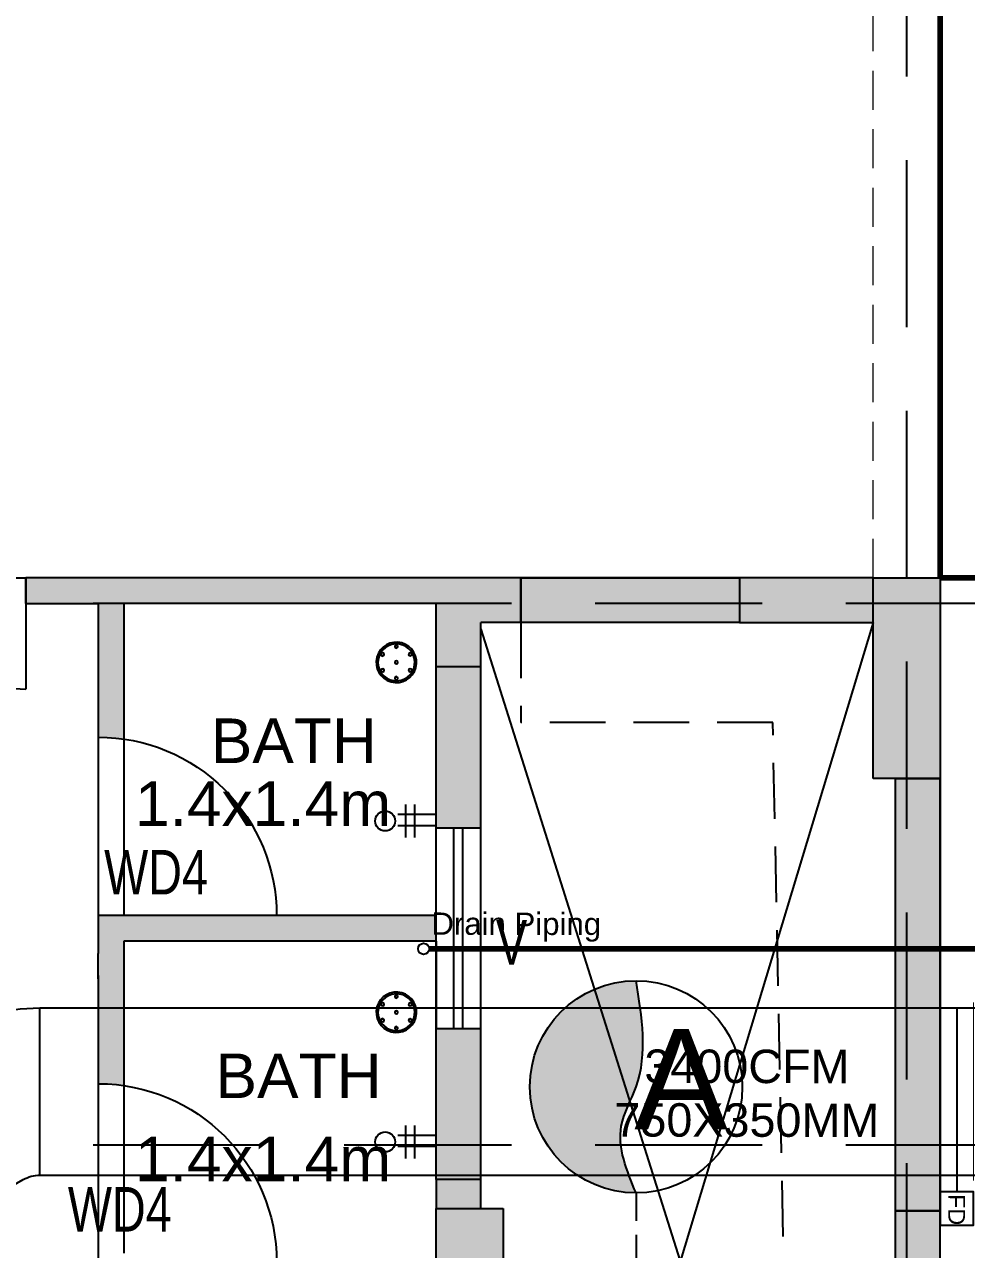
# Model space of a CAD drawing. Extents: x 11598203 to 11995143, y -3849975 to -3698974.
# Drawn here: x 11962894 to 11967118, y -3805955 to -3800459 of the extents above; entities that cross this region are included whole.
import ezdxf

# ---------------------------------------------------------------- set-up
doc = ezdxf.new("R2010")
doc.units = 0
doc.header["$MEASUREMENT"] = 0
doc.linetypes.add('DASHED', pattern=[0.75, 0.5, -0.25])
doc.linetypes.add('HIDDEN', pattern=[0.375, 0.25, -0.125])
doc.layers.get('0').update_dxf_attribs({"linetype": 'CONTINUOUS'})
for name, color, linetype in [('BEAM', 8, 'CONTINUOUS'), ('GRID LINES', 9, 'CONTINUOUS'), ('HATCH', 7, 'CONTINUOUS'), ('HS', 7, 'CONTINUOUS'), ('MEP_HVAC_AIR_TIGHT_PARTITION', 21, 'CONTINUOUS'), ('MEP_HVAC_FIRE DAMPER', 40, 'CONTINUOUS'), ('MEP_HVAC_SA_DUCT', 3, 'CONTINUOUS'), ('SECTION', 8, 'CONTINUOUS')]:
    doc.layers.add(name, color=color, linetype=linetype)
doc.layers.add('HTL-AC UNIT', color=5, linetype='CONTINUOUS', lineweight=25)
doc.layers.add('MEP_HVAC_TEXT', color=7, linetype='CONTINUOUS', lineweight=0)
doc.styles.add('ARIAL', font='arial.ttf', dxfattribs={"width": 0.75})
doc.styles.get("Standard").update_dxf_attribs({"font": 'arial.ttf'})

# ---------------------------------------------------------------- blocks, each defined once
blk = doc.blocks.new('8TH FLOOR')
at = {"ltscale": 500}
for points in [[(-13704.99999997951, 5514.999999990687), (-13647.35011757538, 5512.920103169978), (-13589.99999968521, 5506.691227637231), (-13589.99999968335, 6114.999999991618), (-12189.99999968335, 6114.999999991618), (-12189.99999968335, 5829.999999992549), (-11989.99999968521, 5829.999999991618), (-11989.99999968521, 6029.999999992084), (-11810.00086931698, 6029.999999992084), (-11810.00086931698, 6229.999999990221), (-14029.60540638678, 6229.999999990687), (-14029.60540638678, 6114.999999992084), (-13704.99999997951, 6114.999999991618)], [(-11810.00086931698, 6229.999999990687), (-10830.00086931884, 6229.999999990687), (-10830.00086931884, 6029.999999992084), (-11810.00086931698, 6029.999999992084)], [(-10229.99999998137, 6229.999999991152), (-10830.00086931884, 6229.999999990221), (-10830.00086931884, 6029.999999992084), (-10229.99999998324, 6029.999999992084)], [(-10129.99999968708, 5329.999130360316), (-9929.999999687076, 5329.999130360316), (-9929.999999687076, 3389.999130512122), (-10129.99999968708, 3389.999130512122)], [(-9929.999999688938, 3389.999130512588), (-10129.99999968708, 3389.999130512122), (-10129.99999968708, 2239.999999997206), (-9929.999999685213, 2239.999999996275)]]:
    blk.add_hatch(color=8, dxfattribs=at).paths.add_polyline_path(points)
at = {"layer": 'HATCH', "ltscale": 500}
h = blk.add_hatch(color=32, dxfattribs=at)
h.dxf.hatch_style = 1
h.paths.add_polyline_path([(-44309.99999993667, 10129.99999998417), (-44009.99999964237, 10129.99999998417), (-44009.99999964237, 9229.999999986961), (-44309.99999993667, 9229.999999986961)])
h.paths.add_polyline_path([(-6929.999999688938, 6229.99999998929), (-6629.999999688938, 6229.99999998929), (-6629.999999688938, 5251.73913045926), (-6929.999999688938, 5251.73913045926)])
h.paths.add_polyline_path([(-899.9999996982515, 6264.99999998929), (1.862645149230957e-09, 6264.99999998929), (1.862645149230957e-09, 5964.999999990221), (-899.9999996982515, 5964.999999990221)])
h.paths.add_polyline_path([(-31623.74347890913, -10479.99999998743), (-31023.74347890913, -10479.99999998743), (-31023.74347890913, -10779.9999999865), (-31623.74347890913, -10779.9999999865)])
h.paths.add_polyline_path([(-36804.99999965169, -13009.9999999837), (-36054.99999964982, -13009.9999999837), (-36054.99999964982, -13309.99999998324), (-36804.99999965169, -13309.99999998324)])
h.paths.add_polyline_path([(-26484.99999966472, 199.9999999990687), (-26184.99999996461, 199.9999999990687), (-26184.99999996461, -700.0008696326986), (-26484.99999966472, -700.0008696326986)])
h.paths.add_polyline_path([(-36354.99999994971, -17734.99913034542), (-36054.99999964982, -17734.99913034542), (-36054.99999964982, -18484.99999997485), (-36354.99999994971, -18484.99999997485)])
h.paths.add_polyline_path([(-4099.999999992549, 199.9999999995343), (-3499.999999992549, 200), (-3499.999999992549, -100), (-4099.999999992549, -100.0000000004657)])
h.paths.add_polyline_path([(-47739.99999963492, 18319.99999997579), (-46989.99999963678, 18319.99999997579), (-46989.99999963678, 18019.99999997439), (-47739.99999963492, 18019.99999997439)])
h.paths.add_polyline_path([(-47739.99999963492, 14789.99999997998), (-46839.99999963678, 14789.99999997998), (-46839.99999963678, 14489.99999997905), (-47739.99999963492, 14489.99999997905)])
h.paths.add_polyline_path([(-10758.26086936891, 299.9999999981374), (-9929.999999687076, 299.9999999981374), (-9929.999999687076, -9.313225746154785e-10), (-10758.26086936891, -9.313225746154785e-10)])
h.paths.add_polyline_path([(-36804.99999965169, -7679.999999991152), (-36054.99999964982, -7679.999999991152), (-36054.99999964982, -7979.999999990687), (-36804.99999965169, -7979.999999990687)])
h.paths.add_polyline_path([(-34514.99999965541, 900.0008696289733), (-34214.99999965355, 900.0008696289733), (-34214.99999965355, -9.313225746154785e-10), (-34514.99999965541, -9.313225746154785e-10)])
h.paths.add_polyline_path([(-40684.99999994412, 750.0008696299046), (-40384.99999964423, 750.0008696299046), (-40384.99999964423, -9.313225746154785e-10), (-40684.99999994412, -9.313225746154785e-10)])
h.paths.add_polyline_path([(-41009.99999964423, -25.00000000093132), (-40709.9999996461, -25.00000000093132), (-40709.9999996461, -775.0008696322329), (-41009.99999964423, -775.0008696322329)])
h.paths.add_polyline_path([(-47739.99999963492, 29189.99999996088), (-46989.99999963678, 29189.99999996088), (-46989.99999963678, 28889.99999995949), (-47739.99999963492, 28889.99999995949)])
h.paths.add_polyline_path([(-899.9999997001141, 29189.99999995902), (0, 29189.99999995902), (0, 28889.99999996042), (-899.9999997001141, 28889.99999996042)])
h.paths.add_polyline_path([(-47839.99999963678, 10129.99999998417), (-47539.99999993294, 10129.99999998417), (-47539.99999993294, 9229.99999998603), (-47839.99999963678, 9229.99999998603)])
h.paths.add_polyline_path([(-41009.99999964423, 750.0008696299046), (-40709.9999996461, 750.0008696299046), (-40709.9999996461, -9.313225746154785e-10), (-41009.99999964423, -9.313225746154785e-10)])
h.paths.add_polyline_path([(-999.9999999944121, 42919.99999993807), (-699.9999996963888, 42919.99999993807), (-699.9999996963888, 43898.26086947182), (-999.9999999944121, 43898.26086947182)])
h.paths.add_polyline_path([(-47739.99999963492, 21919.9999999702), (-46989.99999963678, 21919.9999999702), (-46989.99999963678, 21619.99999996973), (-47739.99999963492, 21619.99999996973)])
h.paths.add_polyline_path([(-19284.99999967404, 199.9999999990687), (-18984.9999996759, 199.9999999990687), (-18984.9999996759, -700.0008696326986), (-19284.99999967404, -700.0008696326986)])
h.paths.add_polyline_path([(-899.9999996982515, 49149.99999993155), (1.862645149230957e-09, 49149.99999993155), (1.862645149230957e-09, 48849.99999993294), (-899.9999996982515, 48849.99999993294)])
h.paths.add_polyline_path([(-899.9999997001141, 32789.9999999539), (0, 32789.9999999539), (0, 32489.9999999539), (-899.9999997001141, 32489.9999999539)])
h.paths.add_polyline_path([(-47739.99999963492, 25519.99999996601), (-46989.99999963678, 25519.99999996601), (-46989.99999963678, 25219.99999996461), (-47739.99999963492, 25219.99999996461)])
h.paths.add_polyline_path([(-15684.99999997579, 6229.999999991152), (-15384.99999967776, 6229.999999991152), (-15384.99999967776, 5329.999130359385), (-15684.99999997579, 5329.999130359385)])
h.paths.add_polyline_path([(-899.9999996982515, 25519.99999996414), (1.862645149230957e-09, 25519.99999996414), (1.862645149230957e-09, 25219.99999996461), (-899.9999996982515, 25219.99999996461)])
h.paths.add_polyline_path([(-39509.99999964796, -13009.9999999837), (-38759.99999964796, -13009.9999999837), (-38759.99999964796, -13309.99999998324), (-39509.99999964796, -13309.99999998324)])
h.paths.add_polyline_path([(-42694.99999964237, 39919.99999994319), (-42394.99999994226, 39919.99999994319), (-42394.99999994226, 39319.99913031235), (-42694.99999964237, 39319.99913031235)])
h.paths.add_polyline_path([(-47739.99999959394, 39919.99999994319), (-46839.99999963678, 39919.99999994319), (-46839.99999963678, 39619.99999994365), (-47739.99999959394, 39619.99999994365)])
h.paths.add_polyline_path([(-899.9999996963888, 39919.99999994319), (-99.99999999813735, 39919.99999994319), (-99.99999999813735, 39619.99999994319), (-899.9999996963888, 39619.99999994319)])
h.paths.add_polyline_path([(-4099.999999992549, 11189.99999998277), (-3401.09994309023, 11189.99999998277), (-3401.09994309023, 10889.99999998463), (-4099.999999992549, 10889.99999998463)])
h.paths.add_polyline_path([(-31623.74347890913, -7729.999999990687), (-31023.74347890913, -7729.999999990687), (-31023.74347890913, -8029.999999990221), (-31623.74347890913, -8029.999999990221)])
h.paths.add_polyline_path([(-44759.99999963865, -18184.99999997532), (-44009.99999964237, -18184.99999997532), (-44009.99999964237, -18484.99999997485), (-44759.99999963865, -18484.99999997485)])
h.paths.add_polyline_path([(-6929.999999690801, 299.9999999981374), (-6101.739130310714, 299.9999999981374), (-6101.739130310714, -9.313225746154785e-10), (-6929.999999690801, -9.313225746154785e-10)])
h.paths.add_polyline_path([(-899.9999996982515, 18319.99999997392), (1.862645149230957e-09, 18319.99999997392), (1.862645149230957e-09, 18019.99999997439), (-899.9999996982515, 18019.99999997439)])
h.paths.add_polyline_path([(-48040.00086926669, -18184.99999997532), (-47289.99999993481, -18184.99999997532), (-47289.99999993481, -18484.99999997485), (-48040.00086926669, -18484.99999997485)])
h.paths.add_polyline_path([(-42694.99999964237, 43520.00086956983), (-42394.99999994226, 43520.00086956983), (-42394.99999994226, 42919.99999993946), (-42694.99999964237, 42919.99999993946)])
h.paths.add_polyline_path([(-39509.99999964796, -10529.99999998696), (-38759.99999964796, -10529.99999998696), (-38759.99999964796, -10829.9999999865), (-39509.99999964796, -10829.9999999865)])
h.paths.add_polyline_path([(-42369.99999934621, 43520.00086956983), (-42069.99999964237, 43520.00086956983), (-42069.99999964237, 42919.99999993946), (-42369.99999934621, 42919.99999993946)])
h.paths.add_polyline_path([(-39509.99999964796, -7679.999999991152), (-38759.99999964796, -7679.999999991152), (-38759.99999964796, -7979.999999990687), (-39509.99999964796, -7979.999999990687)])
h.paths.add_polyline_path([(-46359.99999963865, 43820.00086941989), (-46059.99999993853, 43820.00086941989), (-46059.99999993853, 42919.99999993807), (-46359.99999963865, 42919.99999993807)])
h.paths.add_polyline_path([(-899.9999997038394, 299.9999999981374), (0, 299.9999999981374), (0, -4.656612873077393e-10), (-899.9999997038394, -4.656612873077393e-10)])
h.paths.add_polyline_path([(-28249.9999999553, 51450.00086941058), (-27950.00000025518, 51450.00086941058), (-27950.00000025518, 50549.99999992875), (-28249.9999999553, 50549.99999992875)])
h.paths.add_polyline_path([(-22219.99999996834, 51450.00086941198), (-21920.00000026822, 51450.00086941198), (-21920.00000026822, 50549.99999993015), (-22219.99999996834, 50549.99999993015)])
h.paths.add_polyline_path([(-44309.99999993667, 750.0008696299046), (-44009.99999964237, 750.0008696299046), (-44009.99999964237, -9.313225746154785e-10), (-44309.99999993667, -9.313225746154785e-10)])
h.paths.add_polyline_path([(-42369.99999934621, 39919.99999994319), (-42069.99999964237, 39919.99999994319), (-42069.99999964237, 39319.99913031235), (-42369.99999934621, 39319.99913031235)])
h.paths.add_polyline_path([(-31549.99999965541, 51450.00086941151), (-31249.9999999553, 51450.00086941151), (-31249.9999999553, 50549.99999992969), (-31549.99999965541, 50549.99999992969)])
h.paths.add_polyline_path([(-46359.99999963865, 49700.00086941384), (-46059.99999993481, 49700.00086941384), (-46059.99999993481, 48949.99999993155), (-46359.99999963865, 48949.99999993155)])
h.paths.add_polyline_path([(-42694.99999964237, 36319.99999994878), (-42394.99999994226, 36319.99999994878), (-42394.99999994226, 35719.99913031748), (-42694.99999964237, 35719.99913031748)])
h.paths.add_polyline_path([(-42369.99999934621, 35719.99913031748), (-42069.99999964237, 35719.99913031748), (-42069.99999964237, 36319.99999994785), (-42369.99999934621, 36319.99999994785)])
h.paths.add_polyline_path([(-44309.99999993667, 15239.99999997811), (-44009.99999964237, 15239.99999997811), (-44009.99999964237, 14489.99999997998), (-44309.99999993667, 14489.99999997998)])
h.paths.add_polyline_path([(-42694.99999964237, 49700.00086941384), (-42394.99999993853, 49700.00086941384), (-42394.99999993853, 48949.99999993155), (-42694.99999964237, 48949.99999993155)])
h.paths.add_polyline_path([(-44760.00086956844, -25.00000000093132), (-44009.99999964237, -25.00000000093132), (-44009.99999964237, -325.0000000004657), (-44760.00086956844, -325.0000000004657)])
h.paths.add_polyline_path([(-15684.99999997765, 199.9999999990687), (-15384.99999967963, 199.9999999990687), (-15384.99999967963, -700.0008696326986), (-15684.99999997765, -700.0008696326986)])
h.paths.add_polyline_path([(-39509.99999964796, -5199.999999994412), (-38759.99999964796, -5199.999999994412), (-38759.99999964796, -5499.999999993946), (-39509.99999964796, -5499.999999993946)])
h.paths.add_polyline_path([(-44309.99999993667, 6229.999999989755), (-44009.99999964237, 6229.999999989755), (-44009.99999964237, 5479.999130359851), (-44309.99999993667, 5479.999130359851)])
h.paths.add_polyline_path([(-36354.99999994971, -25.00000000093132), (-36054.99999964982, -25.00000000093132), (-36054.99999964982, -775.0008696322329), (-36354.99999994971, -775.0008696322329)])
h.paths.add_polyline_path([(-22884.99999967031, 199.9999999990687), (-22584.99999967031, 199.9999999990687), (-22584.99999967031, -700.0008696326986), (-22884.99999967031, -700.0008696326986)])
h.paths.add_polyline_path([(-899.9999997001141, 36319.99999994785), (1.862645149230957e-09, 36319.99999994785), (1.862645149230957e-09, 36019.99999994831), (-899.9999997001141, 36019.99999994831)])
h.paths.add_polyline_path([(-47739.99999963492, 32789.99999995483), (-46989.99999963678, 32789.99999995483), (-46989.99999963678, 32489.99999995437), (-47739.99999963492, 32489.99999995437)])
h.paths.add_polyline_path([(-6929.999999690801, -25.00000000093132), (-6329.999130060896, -25.00000000093132), (-6329.999130060896, -325.0000000004657), (-6929.999999690801, -325.0000000004657)])
h.paths.add_polyline_path([(-41009.99999964423, -17734.99913034542), (-40709.9999996461, -17734.99913034542), (-40709.9999996461, -18484.99999997485), (-41009.99999964423, -18484.99999997485)])
h.paths.add_polyline_path([(-36804.99999965169, -5199.999999994412), (-36054.99999964982, -5199.999999994412), (-36054.99999964982, -5499.999999993015), (-36804.99999965169, -5499.999999993015)])
h.paths.add_polyline_path([(-48015.00043445081, -25.00000000093132), (-47264.99956511892, -25.00000000093132), (-47264.99956511892, -325.0000000004657), (-48015.00043445081, -325.0000000004657)])
h.paths.add_polyline_path([(-10530.000869615, -25.00000000093132), (-9929.999999687076, -25.00000000093132), (-9929.999999687076, -325.0000000004657), (-10530.000869615, -325.0000000004657)])
h.paths.add_polyline_path([(-46839.99999963678, 36319.99999994878), (-47739.99999929406, 36319.99999994878), (-47739.99999929406, 36019.99999994971), (-46839.99999963678, 36019.99999994971)])
h.paths.add_polyline_path([(-34514.99999965541, 6229.999999991152), (-34214.99999965169, 6229.999999991152), (-34214.99999965169, 5329.999130359851), (-34514.99999965541, 5329.999130359851)])
h.paths.add_polyline_path([(-30084.999999661, 199.9999999990687), (-29784.99999965914, 199.9999999990687), (-29784.99999965914, -700.0008696326986), (-30084.999999661, -700.0008696326986)])
h.paths.add_polyline_path([(-36804.99999965169, -10529.99999998696), (-36054.99999964982, -10529.99999998696), (-36054.99999964982, -10829.9999999865), (-36804.99999965169, -10829.9999999865)])
h.paths.add_polyline_path([(-10229.99999998137, 6229.99999998929), (-9929.999999685213, 6229.99999998929), (-9929.999999685213, 5329.999130359385), (-10229.99999998137, 5329.999130359385)])
h.paths.add_polyline_path([(-899.9999997001141, 14789.99999997811), (0, 14789.99999997811), (0, 14489.99999997905), (-899.9999997001141, 14489.99999997905)])
h.paths.add_polyline_path([(-899.9999996982515, 9529.999999985565), (78.26086968556046, 9529.999999985565), (78.26086968556046, 9229.99999998603), (-899.9999996982515, 9229.99999998603)])
h.paths.add_polyline_path([(-39939.99999964423, 49850.00086956192), (-39639.99999964796, 49850.00086956192), (-39639.99999964796, 48949.99999993155), (-39939.99999964423, 48949.99999993155)])
edge = h.paths.add_edge_path()
edge.add_line((-19434.99999996834, 49850.00086941803), (-19434.99999996834, 48949.99999993201))
edge.add_line((-6929.999999690801, 9229.99999998603), (-5951.739130010828, 9229.99999998603))
edge.add_line((-41009.99999964423, 15239.99999997811), (-41009.99999964423, 14489.99999997905))
edge.add_line((-19134.99999967404, 42919.99999993946), (-19134.99999967217, 43820.00086941989))
edge.add_line((-40709.9999996461, 5479.999130359851), (-40709.9999996461, 6229.999999989755))
edge.add_line((-40684.99999994412, 6229.999999989755), (-40684.99999994412, 5479.999130359851))
h.paths.add_polyline_path([(-22219.99999967217, 9529.999999986496), (-21319.99913033843, 9529.999999986496), (-21319.99913033843, 9229.99999998603), (-22219.99999967217, 9229.99999998603)])
h.paths.add_polyline_path([(-37579.99999994598, 10129.99999998417), (-37279.99999964982, 10129.99999998417), (-37279.99999964982, 9230.000000179745), (-37579.99999994598, 9230.000000179745)])
h.paths.add_polyline_path([(-40684.99999994412, 9979.999999985565), (-40384.99999964423, 9979.999999985565), (-40384.99999964423, 9229.99999998603), (-40684.99999994412, 9229.99999998603)])
h.paths.add_polyline_path([(-40684.99999994412, 6229.999999989755), (-40384.99999964423, 6229.999999989755), (-40384.99999964423, 5479.999130359851), (-40684.99999994412, 5479.999130359851)])
h.paths.add_polyline_path([(-32228.26086933725, 9529.999999985565), (-31249.99999995343, 9529.999999985565), (-31249.99999995343, 9229.99999998603), (-32228.26086933725, 9229.99999998603)])
h.paths.add_polyline_path([(-30424.13043435104, 6229.999999990687), (-29445.86956496723, 6229.999999990687), (-29445.86956496723, 5929.999999990221), (-30424.13043435104, 5929.999999990221)])
h.paths.add_polyline_path([(-16860.00086900964, 9529.999999985565), (-15959.9999996759, 9529.999999985565), (-15959.9999996759, 9229.99999998603), (-16860.00086900964, 9229.99999998603)])
h.paths.add_polyline_path([(-28249.99999995902, 9529.999999986496), (-27271.73913027905, 9529.999999986496), (-27271.73913027905, 9229.99999998603), (-28249.99999995902, 9229.99999998603)])
h.paths.add_polyline_path([(-10830.00086931512, 9529.999999985565), (-9929.999999685213, 9529.999999985565), (-9929.999999685213, 9229.99999998603), (-10830.00086931512, 9229.99999998603)])
h.paths.add_polyline_path([(-41009.99999964423, 9979.999999985565), (-40709.9999996461, 9979.999999985565), (-40709.9999996461, 9229.99999998603), (-41009.99999964423, 9229.99999998603)])
h.paths.add_polyline_path([(-41009.99999964423, 6229.999999989755), (-40709.9999996461, 6229.999999989755), (-40709.9999996461, 5479.999130359851), (-41009.99999964423, 5479.999130359851)])
h.paths.add_polyline_path([(-16860.00086900964, 36319.99999994785), (-15959.9999996759, 36319.99999994785), (-15959.9999996759, 36019.99999994878), (-16860.00086900964, 36019.99999994878)], flags=16)
h.paths.add_polyline_path([(-22219.99999967217, 43520.00086956937), (-21919.99999967031, 43520.00086956937), (-21919.99999967031, 42919.9999999404), (-22219.99999967217, 42919.9999999404)], flags=16)
h.paths.add_polyline_path([(-22219.99999967217, 29189.99999995902), (-21319.99913033657, 29189.99999995902), (-21319.99913033657, 28889.99999995949), (-22219.99999967217, 28889.99999995949)], flags=16)
h.paths.add_polyline_path([(-25449.99999966286, 45379.9999999362), (-24849.99913003296, 45379.9999999362), (-24849.99913003296, 45079.99999993667), (-25449.99999966286, 45079.99999993667)], flags=16)
h.paths.add_polyline_path([(-25449.999999661, 43219.99999993946), (-24849.99913003296, 43219.99999993946), (-24849.99913003296, 42919.99999993993), (-25449.999999661, 42919.99999993993)], flags=16)
h.paths.add_polyline_path([(-16860.00086901151, 14789.99999997811), (-15959.9999996759, 14789.99999997811), (-15959.9999996759, 14489.99999997998), (-16860.00086901151, 14489.99999997998)], flags=16)
h.paths.add_polyline_path([(-41009.99999964423, 15239.99999997811), (-40709.9999996461, 15239.99999997811), (-40709.9999996461, 14489.99999997905), (-41009.99999964423, 14489.99999997905)], flags=16)
h.paths.add_polyline_path([(-31249.99999994598, 25219.99999994226), (-32150.00086928345, 25219.99999994226), (-32150.00086928345, 25519.99999996321), (-31249.99999994598, 25519.99999996321)], flags=16)
h.paths.add_polyline_path([(-38180.00086927973, 18319.99999997392), (-37279.99999965169, 18319.99999997392), (-37279.99999965169, 18019.99999997439), (-38180.00086927973, 18019.99999997439)], flags=16)
h.paths.add_polyline_path([(-31549.99999965355, 15089.99999997765), (-31249.99999995716, 15089.99999997765), (-31249.99999995716, 14189.99999997951), (-31549.99999965355, 14189.99999997951)], flags=16)
h.paths.add_polyline_path([(-38180.00086927973, 14789.99999997811), (-37279.99999965169, 14789.99999997811), (-37279.99999965169, 14489.99999997905), (-38180.00086927973, 14489.99999997905)], flags=16)
h.paths.add_polyline_path([(-22219.99999967217, 18319.99999997392), (-21319.99913033843, 18319.99999997392), (-21319.99913033843, 18019.99999997439), (-22219.99999967217, 18019.99999997439)], flags=16)
h.paths.add_polyline_path([(-40684.99999994412, 15239.99999997811), (-40384.99999964423, 15239.99999997811), (-40384.99999964423, 14489.99999997905), (-40684.99999994412, 14489.99999997905)], flags=16)
h.paths.add_polyline_path([(-38180.00086927973, 21919.99999996927), (-37279.99999965169, 21919.99999996927), (-37279.99999965169, 21619.99999996973), (-38180.00086927973, 21619.99999996973)], flags=16)
h.paths.add_polyline_path([(-16860.00086900778, 32789.9999999539), (-15959.9999996759, 32789.9999999539), (-15959.9999996759, 32489.99999995437), (-16860.00086900778, 32489.99999995437)], flags=16)
h.paths.add_polyline_path([(-16860.00086900964, 21919.99999996927), (-15959.9999996759, 21919.99999996927), (-15959.9999996759, 21619.99999996973), (-16860.00086900964, 21619.99999996973)], flags=16)
h.paths.add_polyline_path([(-16860.00086901151, 25519.99999996508), (-15959.99999967776, 25519.99999996508), (-15959.99999967776, 25219.99999996414), (-16860.00086901151, 25219.99999996414)], flags=16)
h.paths.add_polyline_path([(-13359.99999968149, 11189.99999998324), (-12759.99999968335, 11189.99999998324), (-12759.99999968335, 10889.99999998324), (-13359.99999968149, 10889.99999998324)], flags=16)
h.paths.add_polyline_path([(-6929.999999690801, 29189.99999995902), (-6029.999130355194, 29189.99999995902), (-6029.999130355194, 28889.99999995949), (-6929.999999690801, 28889.99999995949)], flags=16)
h.paths.add_polyline_path([(-10830.00086931698, 29189.99999995902), (-9929.999999685213, 29189.99999995902), (-9929.999999685213, 28889.99999995949), (-10830.00086931698, 28889.99999995949)], flags=16)
h.paths.add_polyline_path([(-28249.99999995716, 22219.99999996834), (-27949.999999661, 22219.99999996834), (-27949.999999661, 21319.99999997066), (-28249.99999995716, 21319.99999997066)], flags=16)
h.paths.add_polyline_path([(-22219.99999967031, 21919.99999996927), (-21319.99913033657, 21919.99999996927), (-21319.99913033657, 21619.99999996973), (-22219.99999967031, 21619.99999996973)], flags=16)
h.paths.add_polyline_path([(-6929.999999690801, 9529.999999985565), (-5951.739130010828, 9529.999999985565), (-5951.739130010828, 9229.99999998603), (-6929.999999690801, 9229.99999998603)], flags=16)
h.paths.add_polyline_path([(-31549.99999965541, 22219.99999996787), (-31249.9999999553, 22219.99999996787), (-31249.9999999553, 21319.99999997066), (-31549.99999965541, 21319.99999997066)], flags=16)
h.paths.add_polyline_path([(-10229.99999998324, 22219.99999996787), (-9929.999999685213, 22219.99999996787), (-9929.999999685213, 21319.9999999702), (-10229.99999998324, 21319.9999999702)], flags=16)
h.paths.add_polyline_path([(-28249.99999995902, 29189.99999995949), (-27349.99913002923, 29189.99999995949), (-27349.99913002923, 28889.99999995902), (-28249.99999995902, 28889.99999995902)], flags=16)
h.paths.add_polyline_path([(-15132.49999967963, 43219.999999939), (-14232.49999967963, 43219.999999939), (-14232.49999967963, 42919.99999993993), (-15132.49999967963, 42919.99999993993)], flags=16)
h.paths.add_polyline_path([(-10829.9999999851, 43219.999999939), (-9929.999999685213, 43219.999999939), (-9929.999999685213, 42919.99999993946), (-10829.9999999851, 42919.99999993946)], flags=16)
h.paths.add_polyline_path([(-6929.999999688938, 43219.999999939), (-6029.999999688938, 43219.999999939), (-6029.999999688938, 42919.99999993434), (-6929.999999688938, 42919.99999993434)], flags=16)
h.paths.add_polyline_path([(-22219.99999967031, 25519.99999996414), (-21319.99913033657, 25519.99999996414), (-21319.99913033657, 25219.99999996414), (-22219.99999967031, 25219.99999996414)], flags=16)
h.paths.add_polyline_path([(-28249.99999995902, 25519.99999996554), (-27349.99913003109, 25519.99999996554), (-27349.99913003109, 25219.99999996508), (-28249.99999995902, 25219.99999996508)], flags=16)
h.paths.add_polyline_path([(-34679.99999965355, 11189.99999998417), (-34079.99999995157, 11189.99999998417), (-34079.99999995157, 10889.99999998417), (-34679.99999965355, 10889.99999998417)], flags=16)
h.paths.add_polyline_path([(-22219.99999996834, 36319.99999994691), (-21319.99913033471, 36319.99999994691), (-21319.99913033471, 36019.99999994878), (-22219.99999996834, 36019.99999994878)], flags=16)
h.paths.add_polyline_path([(-38180.00086927973, 25519.99999996414), (-37279.99999965169, 25519.99999996414), (-37279.99999965169, 25219.99999996461), (-38180.00086927973, 25219.99999996461)], flags=16)
h.paths.add_polyline_path([(-6929.999999688938, 25519.99999996414), (-6029.999130355194, 25519.99999996414), (-6029.999130355194, 25219.99999996461), (-6929.999999688938, 25219.99999996461)], flags=16)
h.paths.add_polyline_path([(-10830.00086931512, 25519.99999996414), (-9929.999999687076, 25519.99999996414), (-9929.999999687076, 25219.99999996461), (-10830.00086931512, 25219.99999996461)], flags=16)
h.paths.add_polyline_path([(-6929.999999688938, 22219.9999999688), (-6629.999999690801, 22219.9999999688), (-6629.999999690801, 21319.9999999702), (-6929.999999688938, 21319.9999999702)], flags=16)
h.paths.add_polyline_path([(-28249.99999995902, 18619.99997908762), (-27949.99999966286, 18619.99997908762), (-27949.99999966286, 17719.99999997485), (-28249.99999995902, 17719.99999997485)], flags=16)
h.paths.add_polyline_path([(-6929.999999687076, 15089.99999997718), (-6629.999999688938, 15089.99999997718), (-6629.999999688938, 14189.99999997951), (-6929.999999687076, 14189.99999997951)], flags=16)
h.paths.add_polyline_path([(-22219.99999967031, 32789.99999995437), (-21319.99913033657, 32789.99999995437), (-21319.99913033657, 32489.99999995437), (-22219.99999967031, 32489.99999995437)], flags=16)
h.paths.add_polyline_path([(-10229.99999998324, 33089.99999995343), (-9929.999999685213, 33089.99999995343), (-9929.999999685213, 32189.9999999553), (-10229.99999998324, 32189.9999999553)], flags=16)
h.paths.add_polyline_path([(-6929.999999688938, 33089.99999995343), (-6629.999999688938, 33089.99999995343), (-6629.999999688938, 32189.9999999553), (-6929.999999688938, 32189.9999999553)], flags=16)
h.paths.add_polyline_path([(-32150.00086928532, 29189.99999995856), (-31249.9999999553, 29189.99999995856), (-31249.9999999553, 28889.99999995949), (-32150.00086928532, 28889.99999995949)], flags=16)
h.paths.add_polyline_path([(-16860.00086900964, 29189.99999995902), (-15959.9999996759, 29189.99999995902), (-15959.9999996759, 28888.46057634568), (-16860.00086900964, 28888.46057634568)], flags=16)
h.paths.add_polyline_path([(-38180.00086927973, 29189.99999995902), (-37279.99999965169, 29189.99999995902), (-37279.99999965169, 28889.99999995949), (-38180.00086927973, 28889.99999995949)], flags=16)
h.paths.add_polyline_path([(-23224.13043435849, 6229.999999991152), (-22245.86956527643, 6229.999999991152), (-22245.86956527643, 5929.999999989755), (-23224.13043435849, 5929.999999989755)], flags=16)
h.paths.add_polyline_path([(-31549.99999965727, 18619.99999997392), (-31249.99999995716, 18619.99999997392), (-31249.99999995716, 17719.99999997532), (-31549.99999965727, 17719.99999997532)], flags=16)
h.paths.add_polyline_path([(-35694.99999965169, 48949.99999993155), (-35394.99999994785, 48949.99999993155), (-35394.99999994785, 49750.00086956238), (-35694.99999965169, 49750.00086956238)], flags=16)
h.paths.add_polyline_path([(-6929.999999688938, 36619.99999994924), (-6629.999999688938, 36619.99999994924), (-6629.999999688938, 35719.99999994924), (-6929.999999688938, 35719.99999994924)], flags=16)
h.paths.add_polyline_path([(-31549.99999965727, 45980.00086941849), (-31249.99999995716, 45980.00086941849), (-31249.99999995716, 45079.99999993667), (-31549.99999965727, 45079.99999993667)], flags=16)
h.paths.add_polyline_path([(-16860.00086901151, 39919.99999994365), (-15959.9999996759, 39919.99999994365), (-15959.9999996759, 39619.99999994365), (-16860.00086901151, 39619.99999994365)], flags=16)
h.paths.add_polyline_path([(-22219.99999967031, 45980.00086941803), (-21919.9999999702, 45980.00086941803), (-21919.9999999702, 45079.9999999362), (-22219.99999967031, 45079.9999999362)], flags=16)
h.paths.add_polyline_path([(-35694.99999965169, 43820.00086942129), (-35394.99999995157, 43820.00086942129), (-35394.99999995157, 42919.99999993946), (-35694.99999965169, 42919.99999993946)], flags=16)
h.paths.add_polyline_path([(-19434.99999967217, 43820.00086941989), (-19134.99999997206, 43820.00086941989), (-19135.00000026636, 42919.99999991478), (-19434.99999996647, 42919.99999991478)], flags=16)
h.paths.add_polyline_path([(-38180.00086927973, 39919.99999994319), (-37279.99999965169, 39919.99999994319), (-37279.99999965169, 39619.99999994319), (-38180.00086927973, 39619.99999994319)], flags=16)
h.paths.add_polyline_path([(-28249.99999995716, 39919.99999994319), (-27271.73913027905, 39919.99999994319), (-27271.73913027905, 39619.99999994365), (-28249.99999995716, 39619.99999994365)], flags=16)
h.paths.add_polyline_path([(-39939.99999964423, 43820.00086942082), (-39639.99999994412, 43820.00086942082), (-39639.99999994412, 42919.999999939), (-39939.99999964423, 42919.999999939)], flags=16)
h.paths.add_polyline_path([(-10229.9999999851, 49850.00086941384), (-9930.000000284985, 49850.00086941384), (-9930.000000284985, 48949.99999993201), (-10229.9999999851, 48949.99999993201)], flags=16)
h.paths.add_polyline_path([(-31549.99999965541, 43820.00086942129), (-31249.9999999553, 43820.00086942129), (-31249.9999999553, 42919.99999993946), (-31549.99999965541, 42919.99999993946)], flags=16)
h.paths.add_polyline_path([(-14832.49999997765, 49850.00086941384), (-14532.50000027753, 49850.00086941384), (-14532.50000027753, 48949.99999993201), (-14832.49999997765, 48949.99999993201)], flags=16)
h.paths.add_polyline_path([(-6929.999999688938, 39919.99999994319), (-6029.999130355194, 39919.99999994319), (-6029.999130355194, 39619.99999994365), (-6929.999999688938, 39619.99999994365)], flags=16)
h.paths.add_polyline_path([(-31549.99999965541, 33089.99999995343), (-31249.99999995716, 33089.99999995343), (-31249.99999995716, 32189.99999995483), (-31549.99999965541, 32189.99999995483)], flags=16)
h.paths.add_polyline_path([(-38180.00086927973, 36319.99999994971), (-37279.99999965169, 36319.99999994971), (-37279.99999965169, 36019.99999994878), (-38180.00086927973, 36019.99999994878)], flags=16)
h.paths.add_polyline_path([(-19434.99999996834, 49850.00086941803), (-19135.00000026822, 49850.00086941803), (-19135.00000026822, 48949.9999999362), (-19434.99999996834, 48949.9999999362)], flags=16)
h.paths.add_polyline_path([(-10830.00086932816, 39919.99999994319), (-9929.99999966845, 39919.99999994319), (-9929.999999657273, 39619.99999994319), (-10830.00086931698, 39619.99999994319)], flags=16)
h.paths.add_polyline_path([(-6929.999999687076, 49850.00086941384), (-6629.999999986961, 49850.00086941384), (-6629.999999986961, 48949.99999993201), (-6929.999999687076, 48949.99999993201)], flags=16)
h.paths.add_polyline_path([(-19624.1304346621, 6229.999999989755), (-18645.86956498213, 6229.999999989755), (-18645.86956498213, 5929.999999990687), (-19624.1304346621, 5929.999999990687)], flags=16)
h.paths.add_polyline_path([(-22219.99999967031, 39919.99999994319), (-21319.99913033657, 39919.99999994319), (-21319.99913033657, 39619.99999994365), (-22219.99999967031, 39619.99999994365)], flags=16)
h.paths.add_polyline_path([(-22219.99999996834, 14789.99999997905), (-21319.99913033843, 14789.99999997905), (-21319.99913033843, 14489.99999997905), (-22219.99999996834, 14489.99999997905)], flags=16)
h.paths.add_polyline_path([(-28249.99999995716, 36619.99999994924), (-27949.99999965914, 36619.99999994924), (-27949.99999965914, 35719.99999994924), (-28249.99999995716, 35719.99999994924)], flags=16)
h.paths.add_polyline_path([(-16860.00086900964, 18319.99999997392), (-15959.9999996759, 18319.99999997392), (-15959.9999996759, 18019.99999997439), (-16860.00086900964, 18019.99999997439)], flags=16)
h.paths.add_polyline_path([(-31549.99999965541, 35719.99999994924), (-31249.99999996088, 35719.99999994924), (-31249.99999996088, 36617.57461917354), (-31549.99999965541, 36617.57461917354)], flags=16)
h.paths.add_polyline_path([(-10229.9999999851, 18619.99999997346), (-9929.999999687076, 18619.99999997346), (-9929.999999687076, 17719.99999997579), (-10229.9999999851, 17719.99999997579)], flags=16)
h.paths.add_polyline_path([(-28249.99999995716, 15089.99999997765), (-27949.999999661, 15089.99999997765), (-27949.999999661, 14189.99999997951), (-28249.99999995716, 14189.99999997951)], flags=16)
h.paths.add_polyline_path([(-6929.999999690801, 18619.99999997346), (-6629.999999690801, 18619.99999997346), (-6629.999999690801, 17719.99999997485), (-6929.999999690801, 17719.99999997485)], flags=16)
h.paths.add_polyline_path([(-32228.26086933538, 39919.99999994319), (-31249.9999999553, 39919.99999994319), (-31249.9999999553, 39619.99999994319), (-32228.26086933538, 39619.99999994319)], flags=16)
h.paths.add_polyline_path([(-10229.99999998324, 15089.99999997811), (-9929.999999687076, 15089.99999997811), (-9929.999999687076, 14189.99999997951), (-10229.99999998324, 14189.99999997951)], flags=16)
h.paths.add_polyline_path([(-28249.99999995716, 33089.99999995343), (-27949.999999661, 33089.99999995343), (-27949.999999661, 32189.99999995483), (-28249.99999995716, 32189.99999995483)], flags=16)
h.paths.add_polyline_path([(-38180.00086927973, 32789.9999999539), (-37279.99999994785, 32789.9999999539), (-37279.99999994785, 32489.99999995437), (-38180.00086927973, 32489.99999995437)], flags=16)
h.paths.add_polyline_path([(-10229.99999998324, 36619.99999994924), (-9929.999999685213, 36619.99999994924), (-9929.999999685213, 35719.99999994971), (-10229.99999998324, 35719.99999994971)], flags=16)
at = {"layer": 'HATCH', "linetype": 'HIDDEN', "ltscale": 500}
h = blk.add_hatch(color=256, dxfattribs=at)
h.dxf.hatch_style = 1
edge = h.paths.add_edge_path()
edge.add_arc((-11293.24791181087, 3946.106799244415), 476.2479119785406, 90, 270.27114717379254, ccw=False)
edge.add_arc((-12766.88229918294, 4124.380610134453), 1503.458304230406, -1.0396979912102893, 11.431278929686414, ccw=False)
edge.add_arc((-11804.25752338208, 4124.80639522057), 541.295543042432, 339.74297312214406, 357.06602707754126, ccw=False)
edge.add_arc((-9983.94702751562, 3336.409124505706), 1443.545398259879, 155.3972433932182, 161.890147580268)
edge.add_arc((-10838.74040331505, 3727.420540138148), 520.4504603146682, 173.6347839779532, 209.6613051257783)
edge.add_line((-11290.99411939457, 3469.864220211748), (-11290.99411939457, 3469.864220211748))
at = {"layer": 'HATCH', "ltscale": 500}
h = blk.add_hatch(color=32, dxfattribs=at)
h.dxf.hatch_style = 1
edge = h.paths.add_edge_path()
edge.add_line((-47491.51982152462, -2982.403377800714), (-47459.2157641463, -2958.144263998605))
edge.add_line((-47426.48197030276, -2922.975628892891), (-47401.04308518767, -2882.120147405192))
edge.add_line((-47459.2157641463, -2958.144263998605), (-47426.48197030276, -2922.975628892891))
edge.add_line((-47401.04308518767, -2882.120147405192), (-47388.23846958764, -2851.294131210074))
edge.add_line((-45016.89860525727, -5512.808544991072), (-44992.02169997804, -5431.729527206626))
edge.add_line((-45062.57311928459, -5223.8758899807), (-45102.42215803824, -5191.260119998362))
edge.add_line((-45346.20433283783, -5173.680227084085), (-45396.64137030952, -5205.157804886345))
edge.add_arc((-45239.99999963865, -10394.99999998696), 249.9999999990632, -149.35477564383189, 12.900086912163601, ccw=False)
edge.add_line((-45396.64137030952, -5205.157804886345), (-45439.03012767807, -5248.715472917538))
edge.add_line((-45439.03012767807, -5248.715472917538), (-45469.12627235614, -5299.994244405068))
edge.add_line((-47542.2536834199, -3006.928721395321), (-47491.51982152462, -2982.403377800714))
edge = h.paths.add_edge_path()
edge.add_arc((-32851.14320452511, -1307.849094718695), 249.9999999996556, 0, 360)
edge = h.paths.add_edge_path()
edge.add_arc((-29448.25735445507, -4650.916469539516), 249.9999999996556, 0, 360)
edge = h.paths.add_edge_path()
edge.add_arc((-28312.07825179771, -10679.99999998556), 249.9999999996556, 0, 360)
edge = h.paths.add_edge_path()
edge.add_arc((-32794.99999965727, -3600.883311029524), 249.9999999996556, 0, 360)
edge = h.paths.add_edge_path()
edge.add_arc((-47624.99999993294, -15738.98025913024), 249.9999999996556, 0, 360)
edge = h.paths.add_edge_path()
edge.add_arc((-32794.99999965727, -14909.11668894812), 249.9999999996556, 0, 360)
edge = h.paths.add_edge_path()
edge.add_arc((-47624.99999993294, -2771.019740846939), 249.9999999996556, 0, 360)
edge = h.paths.add_edge_path()
edge.add_arc((-47639.99999963492, -5399.999999993015), 249.9999999996556, 0, 360)
edge = h.paths.add_edge_path()
edge.add_arc((-45239.99999963865, -13109.99999998277), 249.9999999996556, 0, 360)
edge = h.paths.add_edge_path()
edge.add_arc((-32851.14320452511, -17202.15090510994), 249.9999999996556, 0, 360)
edge = h.paths.add_edge_path()
edge.add_arc((-33733.0452262871, -7829.999999990221), 249.9999999996556, 0, 360)
edge = h.paths.add_edge_path()
edge.add_arc((-48844.99999963306, -9254.999999987893), 249.9999999996556, 0, 360)
edge = h.paths.add_edge_path()
edge.add_arc((-29448.25735445507, -13859.08353043813), 249.9999999996556, 0, 360)
edge = h.paths.add_edge_path()
edge.add_arc((-33733.0452262871, -10679.99999998556), 249.9999999996556, 0, 360)
edge = h.paths.add_edge_path()
edge.add_arc((-47639.99999963492, -13109.99999998277), 249.9999999996556, 0, 360)
edge = h.paths.add_edge_path()
edge.add_arc((-28312.07825179771, -7829.999999990221), 249.9999999996556, 0, 360)
h.paths.add_polyline_path([(-12189.99999968149, 3399.999999993946), (-11889.99999968149, 3399.999999993946), (-11889.99999968149, 2799.999999994878), (-12189.99999968149, 2799.999999994878)])
edge = h.paths.add_edge_path(flags=16)
edge.add_arc((-45239.99999963865, -5399.999999993015), 249.9999999996556, 0, 360)
edge = h.paths.add_edge_path(flags=16)
edge.add_arc((-45239.99999963865, -10394.99999998603), 249.9999999996556, 0, 360)
edge = h.paths.add_edge_path(flags=16)
edge.add_arc((-45239.99999963865, -8114.999999989755), 249.9999999996556, 0, 360)
at = {"layer": 'HS', "lineweight": -3, "ltscale": 500}
h = blk.add_hatch(color=8, dxfattribs=at)
h.dxf.hatch_style = 1
h.paths.add_polyline_path([(-11989.99999968521, 5829.999999992084), (-12189.99999968521, 5829.999999992084), (-12189.99999968521, 5107.499999991618), (-11989.99999968521, 5107.499999991618)])
h.paths.add_polyline_path([(-11989.99999968521, 4207.499999992084), (-12189.99999968521, 4207.499999992549), (-12189.99999968521, 3529.999999995343), (-11989.99999968521, 3529.999999995343)])
h.paths.add_polyline_path([(-12189.99999968335, 3529.999999995343), (-12189.99999968335, 3399.999999993946), (-11989.99999968521, 3399.999999993481), (-11989.99999968521, 3529.999999995343)])
h = blk.add_hatch(color=8, dxfattribs=at)
h.dxf.hatch_style = 1
edge = h.paths.add_edge_path()
edge.add_line((-13589.99999968335, 4599.999999992549), (-12189.99999968335, 4599.999999992549))
edge.add_line((-12189.99999968335, 4599.999999992549), (-12189.99999968335, 4714.999999991618))
edge.add_line((-12189.99999968335, 4714.999999991618), (-13704.99999997951, 4714.999999991618))
edge.add_line((-13704.99999997951, 4714.999999991618), (-13704.99999997951, 4544.999999993015))
edge.add_line((-13704.99999997951, 4544.999999993015), (-13704.99999997951, 4429.999999993946))
edge.add_line((-13704.99999997951, 4429.999999993946), (-13704.99999997951, 3959.999999991618))
edge.add_ellipse((-13704.99999997951, 3159.999999992549), major_axis=(110.6363949689909, 792.3128095056936), ratio=0.9999999999987894, start_angle=359.68432462254526, end_angle=367.9492258019966, ccw=False)
edge.add_line((-13589.99999968335, 3951.691227637697), (-13589.99999968335, 4599.999999992549))
at = {"color": 8, "lineweight": 25}
for p, q in [((-15029.60540638678, 6229.999999990687), (-14029.60540638678, 6229.999999990687)), ((-11810.00086931698, 6229.999999990687), (-14029.60540638678, 6229.999999990687)), ((-14029.60540638678, 6114.999999991618), (-14029.60540638678, 6229.999999990687)), ((-14029.60540638678, 6229.999999990687), (-14029.60540638678, 5729.999999990687)), ((-10830.00086931884, 6229.999999990687), (-11810.00086931698, 6229.999999990687)), ((-11810.00086931698, 6229.999999990687), (-11810.00086931698, 6029.999999992084)), ((-11810.00086931698, 6229.999999990687), (-10830.00086931884, 6229.999999990687)), ((-11810.00086931698, 6029.999999992084), (-11810.00086931698, 6229.999999990687)), ((-10830.00086931884, 6229.999999990687), (-10830.00086931884, 6029.999999992084)), ((-10229.9999999851, 6229.999999990687), (-10830.00086931884, 6229.999999990687)), ((-10830.00086931884, 6229.999999990687), (-10830.00086931884, 6029.999999992084)), ((-14029.60540638678, 6114.999999991618), (-13704.99999997951, 6114.999999991618)), ((-13704.99999997765, 6114.999999991152), (-13704.99999997951, 5344.999999992084)), ((-13589.99999968335, 6114.999999991618), (-13589.99999968335, 5344.999999992084)), ((-12189.99999968335, 6114.999999991618), (-13589.99999968335, 6114.999999991618)), ((-12189.99999968335, 5829.999999992084), (-12189.99999968335, 6114.999999991618)), ((-10229.9999999851, 6029.999999992084), (-11989.99999968521, 200)), ((-11810.00086931698, 6029.999999992084), (-11989.99999968521, 6029.999999992084)), ((-11989.99999968521, 5829.999999992084), (-11989.99999968521, 6029.999999992084)), ((-11989.99999968521, 5999.999999992084), (-10182.0862069577, 269.9999999995343)), ((-10830.00086931884, 6029.999999992084), (-11810.00086931698, 6029.999999992084)), ((-10830.00086931884, 6029.999999992084), (-11810.00086931698, 6029.999999992084)), ((-10830.00086931884, 6029.999999992084), (-10229.9999999851, 6029.999999992084)), ((-11989.99999968521, 5829.999999992084), (-12189.99999968521, 5829.999999992084)), ((-12189.99999968521, 4929.999999993481), (-12189.99999968521, 5829.999999992084)), ((-11989.99999968521, 4929.999999993481), (-11989.99999968521, 5829.999999992084)), ((-13704.99999997951, 5344.999999992084), (-13704.99999997951, 4544.999999993015)), ((-10129.99999968708, 3389.999130512122), (-10129.99999968708, 5329.999130360316)), ((-10129.99999968708, 5329.999130360316), (-9929.999999687076, 5329.999130360316)), ((-10129.99999968708, 5329.999130360316), (-9929.999999687076, 5329.999130360316)), ((-10129.99999968708, 3389.999130512122), (-10129.99999968708, 5329.999130360316)), ((-9929.999999687076, 3389.999130512122), (-9929.999999687076, 5329.999130360316)), ((-9929.999999687076, 5329.999130360316), (-9929.999999687076, 3389.999130512122)), ((-12189.99999968335, 5167.808575175237), (-12361.2399945613, 5167.808575175237)), ((-12327.11240029894, 5212.216629168019), (-12327.11240029894, 5065.289683438372)), ((-12287.11240029894, 5212.216629168019), (-12287.11240029894, 5065.289683438372)), ((-12189.99999968335, 5117.808575175237), (-12361.2399945613, 5117.808575175237)), ((-12189.99999968335, 4544.999999993015), (-12189.99999968335, 4929.999999993481)), ((-11989.99999968521, 4429.999999993946), (-11989.99999968521, 4929.999999993481)), ((-12189.99999968335, 4714.999999991618), (-13704.99999997951, 4714.999999991618)), ((-12189.99999968335, 4599.999999992549), (-13589.99999968335, 4599.999999992549)), ((-12189.99999968521, 3529.999999995343), (-12189.99999968521, 4599.999999992549)), ((-13704.99999997951, 4429.999999993946), (-13704.99999997951, 4544.999999993015)), ((-13704.99999997951, 4444.999999993946), (-13704.99999997951, 3829.999999994878)), ((-13589.99999968335, 4429.999999993946), (-13589.99999968335, 3829.999999994878)), ((-11989.99999968521, 3529.999999995343), (-11989.99999968521, 4429.999999993946)), ((-13704.99999997951, 3829.999999994878), (-13704.99999997951, 3029.999999995809)), ((-12327.11240029894, 3772.157589577604), (-12327.11240029894, 3625.230643847957)), ((-12287.11240029894, 3772.157589577604), (-12287.11240029894, 3625.230643847957)), ((-12189.99999968335, 3727.749535584822), (-12361.2399945613, 3727.749535584822)), ((-12189.99999968335, 3677.749535584822), (-12361.2399945613, 3677.749535584822)), ((-12189.99999968335, 3529.999999995343), (-12189.99999968335, 3399.999999994878)), ((-11989.99999968521, 3529.999999995343), (-12189.99999968521, 3529.999999995343)), ((-11989.99999968521, 3399.999999994878), (-11989.99999968521, 3529.999999995343)), ((-10129.99999968708, 2239.99999999674), (-10129.99999968708, 3389.999130512122)), ((-10129.99999968708, 3389.999130512122), (-9929.999999687076, 3389.999130512122)), ((-9929.999999687076, 3389.999130512122), (-10129.99999968708, 3389.999130512122)), ((-9929.999999687076, 2239.99999999674), (-9929.999999687076, 3389.999130512122))]:
    blk.add_line(p, q, dxfattribs=at)
at = {"color": 8, "lineweight": 25, "ltscale": 500}
for p, q in [((-10229.99999998324, 5329.99913035892), (-10229.99999998137, 6229.99999998929)), ((-10229.99999998137, 6229.99999998929), (-9929.999999685213, 6229.999999988824)), ((-9929.999999685213, 6229.999999988824), (-9929.999999685213, 5329.999130359385)), ((-13589.99999968335, 6114.999999991618), (-13589.99999968335, 4714.999999991618)), ((-12189.99999968335, 4714.999999991618), (-12189.99999968335, 5414.999999991618)), ((-9929.999999685213, 5329.999130359385), (-10229.99999998324, 5329.99913035892)), ((-12189.99999968335, 4714.999999991618), (-12189.99999968335, 5107.499999991618)), ((-12189.99999968335, 5107.499999991618), (-11989.99999968521, 5107.499999991618)), ((-13589.99999968335, 4599.999999992549), (-13589.99999968335, 3199.999999992549)), ((-12189.99999968335, 4599.999999992549), (-12189.99999968335, 4207.499999992549)), ((-12189.99999968335, 4207.499999992549), (-11989.99999968521, 4207.499999992084)), ((-12189.99999968149, 2799.999999995343), (-12189.99999968149, 3399.999999993946)), ((-12189.99999968149, 3399.999999993946), (-11889.99999968335, 3399.999999993481)), ((-11889.99999968335, 3399.999999993481), (-11889.99999968149, 2799.999999994878))]:
    blk.add_line(p, q, dxfattribs=at)
at = {"color": 8, "linetype": 'DASHED', "lineweight": 25, "ltscale": 500}
for p, q in [((-11810.00086931698, 6029.999999992084), (-11810.00086931698, 5579.999999992084)), ((-10680.00086931884, 5579.999999992084), (-11810.00086931698, 5579.999999992084)), ((-10579.9999999851, 649.999999998603), (-10680.00086931884, 5579.999999992084))]:
    blk.add_line(p, q, dxfattribs=at)
at = {"color": 8, "lineweight": 25, "ltscale": 2}
for p, q in [((-12109.99999968521, 4929.999999993481), (-12109.99999968521, 5107.499999991618)), ((-12109.99999968521, 4207.499999992549), (-12109.99999968521, 5107.499999991618)), ((-12069.99999968521, 4929.999999993481), (-12069.99999968335, 5107.499999991618)), ((-12069.99999968521, 4207.499999992549), (-12069.99999968335, 5107.499999991618))]:
    blk.add_line(p, q, dxfattribs=at)
at = {"color": 3, "linetype": 'HIDDEN', "lineweight": 25, "ltscale": 500}
blk.add_line((-11293.24791181274, 3469.858887265902), (-11293.24791181274, 2898.858887265902), dxfattribs=at)
at = {"color": 8, "lineweight": -3}
for centre in [(-12418.43709198944, 5138.753156207036), (-12418.43709198944, 3698.694116765633)]:
    blk.add_circle(centre, 44.8046361558064, dxfattribs=at)
at = {"ltscale": 500}
blk.add_circle((-11293.24791181274, 3946.106799244415), 476.247911978513, dxfattribs=at)
at = {"color": 8}
blk.add_arc((-14029.60540638678, 6229.999999990687), 499.9999999999999, 180, 270, dxfattribs=at)
at = {"color": 8, "extrusion": (0, 0, -1)}
for centre, major_axis, ratio, start_param, end_param in [((-12367.98505393974, 5850.474959943909), (24.06758050622424, 87.35778923057897), 0.9999999999880338, 4.443552561250365, 10.72673786842995), ((-12367.98505393974, 5850.474959943909), (-4.073792630359303, 82.63282759494443), 0.9999999999943441, -1.52153627936117, 4.761649027818416), ((-12429.58584181778, 5886.040191407315), (4.984181131604848, 4.984181131604848), 0.9999999999134414, 3.926990817030521, 10.21017612421011), ((-12367.98505393974, 5921.605422870722), (4.984181131604848, 4.984181131604848), 0.9999999999134414, 3.926990817030521, 10.21017612421011), ((-12306.38426606171, 5886.040191407315), (4.984181131604848, 4.984181131604848), 0.9999999999134414, 3.926990817030521, 10.21017612421011), ((-12367.98505393974, 5850.474959943909), (4.984181131604848, 4.984181131604848), 0.9999999999134414, 3.926990817030521, 10.21017612421011), ((-12367.98505393974, 5850.474959943909), (4.984181131604848, 4.984181131604848), 0.9999999999134414, 3.926990817030521, 10.21017612421011), ((-12367.98505393974, 5850.474959943909), (4.984181131604848, 4.984181131604848), 0.9999999999134414, 3.926990817030521, 10.21017612421011), ((-12367.98505393974, 5850.474959943909), (4.984181131604848, 4.984181131604848), 0.9999999999134414, 3.926990817030521, 10.21017612421011), ((-12367.98505393974, 5850.474959943909), (4.984181131604848, 4.984181131604848), 0.9999999999134414, 3.926990817030521, 10.21017612421011), ((-12367.98505393974, 5850.474959943909), (4.984181131604848, 4.984181131604848), 0.9999999999134414, 3.926990817030521, 10.21017612421011), ((-12429.58584181778, 5814.909728480503), (4.984181131604848, 4.984181131604848), 0.9999999999134414, 3.926990817030521, 10.21017612421011), ((-12367.98505393974, 5779.344497017097), (4.984181131604848, 4.984181131604848), 0.9999999999134414, 3.926990817030521, 10.21017612421011), ((-12306.38426606171, 5814.909728480503), (4.984181131604848, 4.984181131604848), 0.9999999999134414, 3.926990817030521, 10.21017612421011), ((-13704.99999997951, 4714.999999991618), (110.6363949689909, 792.3128095056936), 0.9999999999987894, -0.138740163231633, 1.432056163565163), ((-12367.98505393974, 4280.474959945772), (24.06758050622424, 87.35778923057897), 0.9999999999880338, 4.443552561250365, 10.72673786842995), ((-12367.98505393974, 4280.474959945772), (-4.073792630359303, 82.63282759494443), 0.9999999999943441, -1.52153627936117, 4.761649027818416), ((-12367.98505393974, 4351.605422872584), (4.984181131604848, 4.984181131604848), 0.9999999999134414, 3.926990817030521, 10.21017612421011), ((-12429.58584181778, 4316.040191409178), (4.984181131604848, 4.984181131604848), 0.9999999999134414, 3.926990817030521, 10.21017612421011), ((-12367.98505393974, 4280.474959945772), (4.984181131604848, 4.984181131604848), 0.9999999999134414, 3.926990817030521, 10.21017612421011), ((-12367.98505393974, 4280.474959945772), (4.984181131604848, 4.984181131604848), 0.9999999999134414, 3.926990817030521, 10.21017612421011), ((-12367.98505393974, 4280.474959945772), (4.984181131604848, 4.984181131604848), 0.9999999999134414, 3.926990817030521, 10.21017612421011), ((-12367.98505393974, 4280.474959945772), (4.984181131604848, 4.984181131604848), 0.9999999999134414, 3.926990817030521, 10.21017612421011), ((-12367.98505393974, 4280.474959945772), (4.984181131604848, 4.984181131604848), 0.9999999999134414, 3.926990817030521, 10.21017612421011), ((-12367.98505393974, 4280.474959945772), (4.984181131604848, 4.984181131604848), 0.9999999999134414, 3.926990817030521, 10.21017612421011), ((-12306.38426606171, 4316.040191409178), (4.984181131604848, 4.984181131604848), 0.9999999999134414, 3.926990817030521, 10.21017612421011), ((-12429.58584181778, 4244.909728482366), (4.984181131604848, 4.984181131604848), 0.9999999999134414, 3.926990817030521, 10.21017612421011), ((-12306.38426606171, 4244.909728482366), (4.984181131604848, 4.984181131604848), 0.9999999999134414, 3.926990817030521, 10.21017612421011), ((-12367.98505393974, 4209.344497018959), (4.984181131604848, 4.984181131604848), 0.9999999999134414, 3.926990817030521, 10.21017612421011), ((-13704.99999997951, 3159.999999992549), (110.6363949689909, 792.3128095056936), 0.9999999999987894, -0.1387401632293273, 1.432056163565163)]:
    blk.add_ellipse(centre, major_axis=major_axis, ratio=ratio, start_param=start_param, end_param=end_param, dxfattribs=at)
at = {"lineweight": -2, "ltscale": 500}
blk.add_spline([(-11293.24791181274, 3469.858887265902), (-11359.49582379125, 3769.106799244415), (-11293.24791181274, 3946.106799244415), (-11293.24791181274, 4422.354711222928)], degree=3, dxfattribs=at)
at = {"layer": 'BEAM', "color": 8, "linetype": 'HIDDEN', "lineweight": 18, "ltscale": 700}
for p, q in [((-10229.99999998137, 6229.99999998929), (-10229.99999998324, 9229.99999998603)), ((-9929.999999685213, 6229.999999991152), (-9929.999999685213, 9229.99999998603))]:
    blk.add_line(p, q, dxfattribs=at)
at = {"layer": 'GRID LINES', "color": 138, "linetype": 'HIDDEN', "ltscale": 3000}
for p, q in [((-10079.99999983422, 55353.8588872659), (-10079.99999983422, -16425.10462607117)), ((5022.752088187262, 6114.999999989755), (-57948.54704729095, 6114.999999989755)), ((5022.752088187262, 3684.999999993946), (-57948.54704729095, 3684.999999993946))]:
    blk.add_line(p, q, dxfattribs=at)
at = {"color": 8, "lineweight": 20}
for s, p in [('BATH', (-13200.52716587298, 5398.742312661372)), ('1.4x1.4m', (-13540.48572508618, 5116.679528050125)), ('BATH', (-13179.18967382796, 3895.604889498558)), ('1.4x1.4m', (-13540.48572508618, 3522.087279583327))]:
    blk.add_text(s, height=199.9999999997244, dxfattribs=at).set_placement(p)
at = {"color": 8, "lineweight": 20, "style": 'ARIAL', "width": 0.75}
for s, p in [('WD4', (-13678.62856892683, 4809.122842393816)), ('V', (-11921.36989114992, 4493.866412351839)), ('WD4', (-13841.23157387288, 3296.69210314285))]:
    blk.add_text(s, height=199.9999999997244, dxfattribs=at).set_placement(p)
at = {"layer": 'GRID LINES', "color": 138, "linetype": 'HIDDEN', "ltscale": 500, "insert": (-11301.49582379125, 4205.106799244415), "char_height": 450, "width": 683.7635948192328, "attachment_point": 1}
blk.add_mtext('{\\C1;A}', dxfattribs=at)
blk = doc.blocks.new('*U76')
at = {"layer": 'MEP_HVAC_FIRE DAMPER', "ltscale": 500, "const_width": 5}
for points in [[(11948335.0657628, -3800411), (11948310.0657628, -3800411)], [(11949085.0657628, -3800410.721703665), (11949110.0657628, -3800410.721703665)], [(11948335.0657628, -3800561), (11948310.0657628, -3800561)], [(11949085.0657628, -3800560.721703665), (11949110.0657628, -3800560.721703665)]]:
    blk.add_lwpolyline(points, dxfattribs=at)
blk.add_lwpolyline([(11948335.0657628, -3800411), (11948335.0657628, -3800561), (11949085.0657628, -3800560.721703665), (11949085.0657628, -3800410.721703665)], close=True, dxfattribs=at)
at = {"layer": 'MEP_HVAC_FIRE DAMPER', "ltscale": 500}
blk.add_lwpolyline([(11949160.0657628, -3800560.721703665), (11949310.0657628, -3800560.721703665), (11949310.0657628, -3800410.721703665), (11949160.0657628, -3800410.721703665)], close=True, dxfattribs=at)
blk.add_lwpolyline([(11948335.0657628, -3800486), (11949160.0657628, -3800485.721703665)], dxfattribs=at)
at = {"layer": 'MEP_HVAC_FIRE DAMPER', "insert": (11948681.80788711, -3800448, -100719.6227432332), "char_height": 75, "width": 1116.509084917605, "attachment_point": 1, "rotation": 359.895028704126, "line_spacing_factor": 0.9638554216867468}
blk.add_mtext('\\pxqc;FD', dxfattribs=at)

msp = doc.modelspace()

# ---------------------------------------------------------------- linework, layer by layer
at = {"layer": 'HTL-AC UNIT', "color": 4, "ltscale": 500, "const_width": 25}
msp.add_lwpolyline([(11969429.17506859, -3801068), (11969756, -3801067.999999998), (11969756, -3804606), (11964708, -3804605.999999999)], dxfattribs=at)
at = {"layer": 'HTL-AC UNIT', "color": 4, "ltscale": 500}
msp.add_circle((11964683, -3804605.999999999), 25, dxfattribs=at)
at = {"layer": 'MEP_HVAC_AIR_TIGHT_PARTITION', "ltscale": 500, "const_width": 25}
for points in [[(11966999.17506859, -3799941.260421219), (11966999.17506859, -3802941.260421214)], [(11969999.17506858, -3802941.260421217), (11966999.17506859, -3802941.260421216)]]:
    msp.add_lwpolyline(points, dxfattribs=at)
at = {"layer": 'MEP_HVAC_SA_DUCT', "ltscale": 500}
for points in [[(11954454.6750683, -3805638.760421214), (11961353.91649985, -3805638.760421214, 0.1318619065830691), (11961429.02342979, -3805618.60243705), (11962511.90984152, -3804992.208326447, -0.1318619067222598), (11962962.55142154, -3804871.260421214), (11968050.17506842, -3804871.260421214)], [(11954454.6750683, -3806388.760421214), (11961353.91649884, -3806388.760421214, 0.1318619065568986), (11961804.55807835, -3806267.812516273), (11962887.44449261, -3805641.418405377, -0.1318619065830691), (11962962.55142254, -3805621.260421213), (11968050.17506842, -3805621.260421213)]]:
    msp.add_lwpolyline(points, format="xyb", dxfattribs=at)
msp.add_lwpolyline([(11962962.55142153, -3805621.260421213), (11962962.55142154, -3804871.260421213)], dxfattribs=at)

# ---------------------------------------------------------------- block references
at = {"layer": 'MEP_HVAC_SA_DUCT', "rotation": 270}
msp.add_blockref('*U76', (15767560.14115448, 8143463.80534159), dxfattribs=at)
at = {"layer": 'SECTION', "color": 0, "ltscale": 500}
msp.add_blockref('8TH FLOOR', (11976929.17506828, -3809171.260421205), dxfattribs=at)

# ---------------------------------------------------------------- texts
at = {"layer": 'HTL-AC UNIT', "color": 4, "ltscale": 500, "insert": (11963982.24427916, -3804441.575791899), "char_height": 100, "width": 2233.01816983521, "attachment_point": 1, "rotation": 359.895028704126, "line_spacing_factor": 0.9638554216867468}
msp.add_mtext('\\pxqc;Drain Piping', dxfattribs=at)
at = {"layer": 'MEP_HVAC_TEXT', "insert": (11965016.69868738, -3805056.206207315, -100719.6227432332), "char_height": 150, "width": 2233.01816983521, "attachment_point": 1, "rotation": 359.895028704126, "line_spacing_factor": 0.9638554216867468}
msp.add_mtext('\\pxqc;3400CFM\\P750X350MM', dxfattribs=at)

doc.saveas('drawing.dxf')
